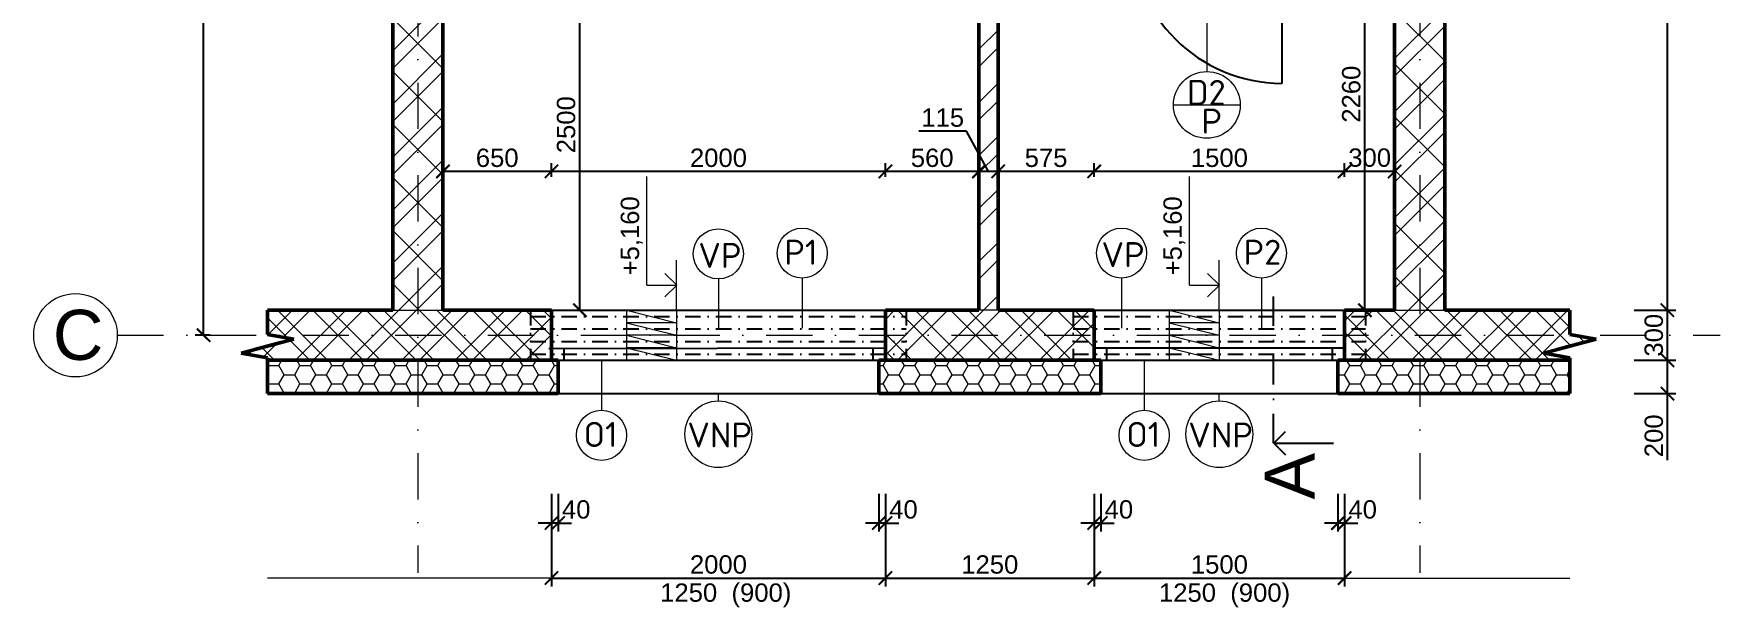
# Model space of a CAD drawing. Header units: millimetres. Extents: x 6026 to 16126, y -569 to 9737.
# Drawn here: x 6026 to 16126, y -569 to 2870 of the extents above; entities that cross this region are included whole.
import ezdxf

# ---------------------------------------------------------------- set-up
doc = ezdxf.new("R2010")
doc.units = ezdxf.units.MM
doc.header["$LTSCALE"] = 185
doc.linetypes.add('DASHDOT', pattern=[1, 0.5, -0.25, 0, -0.25])
doc.linetypes.add('DIVIDE', pattern=[1.25, 0.5, -0.25, 0, -0.25, 0, -0.25])
for name, color, linetype, lineweight in [('00 kóty', 7, 'Continuous', 13), ('00 popis', 7, 'Continuous', 13), ('00 tenká plná', 7, 'Continuous', 13), ('00 zdivo', 7, 'Continuous', 50), ('00 šrafy', 7, 'Continuous', 13), ('01 tenká čerchovaná', 7, 'DASHDOT', 13), ('01 tlustá dvojčerchovaná', 7, 'DIVIDE', 25), ('01 tlustá plná', 7, 'Continuous', 25), ('01 tlustá čerchovaná', 7, 'DASHDOT', 25), ('01 velmi tlustá plná', 7, 'Continuous', 50)]:
    doc.layers.add(name, color=color, linetype=linetype, lineweight=lineweight)
doc.styles.add('ISOCPEUR', font='isocpeur.ttf')
doc.styles.add('koty4', font='arial.ttf', dxfattribs={"height": 110})
doc.styles.add('osy4', font='arial.ttf', dxfattribs={"height": 300})
doc.dimstyles.new('moje koty', dxfattribs={"dimscale": 40, "dimtxt": 110, "dimasz": 2, "dimexe": 1.25, "dimexo": 20, "dimtad": 1, "dimtxsty": 'koty4', "dimblk": 'ARCHTICK', "dimcen": 2.5, "dimadec": 0, "dimazin": 0, "dimtfac": 1, "dimtmove": 0, "dimatfit": 3, "dimfxl": 1, "dimarcsym": 0})
doc.dimstyles.new('moje koty osy', dxfattribs={"dimscale": 40, "dimtxt": 110, "dimasz": 2, "dimexe": 1.25, "dimexo": 0.0005, "dimtad": 1, "dimtxsty": 'koty4', "dimblk": 'ARCHTICK', "dimcen": 2.5, "dimadec": 0, "dimazin": 0, "dimtfac": 1, "dimtmove": 0, "dimatfit": 3, "dimfxl": 1, "dimfxlon": 1, "dimarcsym": 0})
doc.dimstyles.new('osy 5', dxfattribs={"dimscale": 40, "dimtxt": 110, "dimasz": 2, "dimexe": 1.25, "dimexo": 0.0005, "dimtad": 1, "dimtxsty": 'koty4', "dimblk": 'ARCHTICK', "dimcen": 2.5, "dimadec": 0, "dimazin": 0, "dimtfac": 1, "dimtmove": 0, "dimatfit": 3, "dimfxl": 5, "dimfxlon": 1, "dimarcsym": 0})
pattern_1 = [(45, (0, 0), (-159.099, 159.099), []), (45, (105, 0), (-159.099, 159.099), []), (315, (0, 0), (159.099, 159.099), []), (315, (105, 0), (159.099, 159.099), [])]
pattern_2 = [(45, (0, 0), (-159.099, 159.099), []), (45, (105, 0), (-159.099, 159.099), []), (315, (0, 0), (159.099, 159.099), [])]

# ---------------------------------------------------------------- blocks, each defined once
blk = doc.blocks.new('VYSKOVA KOTA')
at = {"layer": '00 popis'}
for p, q in [((61883, 803), (61883, 624)), ((61883, 803), (62535, 803)), ((61883, 624), (61812, 695)), ((61883, 624), (61953, 695))]:
    blk.add_line(p, q, dxfattribs=at)
blk = doc.blocks.new('_ArchTick')
at = {"color": 0, "linetype": 'ByBlock', "const_width": 0.15}
blk.add_lwpolyline([(-0.5, -0.5), (0.5, 0.5)], dxfattribs=at)
blk = doc.blocks.new('*D24')
at = {"layer": '00 popis', "color": 0, "lineweight": -2, "transparency": 16777216}
for p, q in [((9126, 112), (9126, -114)), ((9166, 112), (9166, -114)), ((9126, -64), (9046, -64)), ((9166, -64), (9126, -64)), ((9166, -64), (9246, -64))]:
    blk.add_line(p, q, dxfattribs=at)
at = {"layer": 'Defpoints', "color": 0, "transparency": 16777216}
for p in [(9126, 912), (9166, 912), (9126, -64)]:
    blk.add_point(p, dxfattribs=at)
at = {"layer": '00 popis', "color": 0, "lineweight": -2, "transparency": 16777216, "xscale": 80, "yscale": 80, "zscale": 80}
blk.add_blockref('_ArchTick', (9126, -64), dxfattribs=at)
at = {"layer": '00 popis', "color": 0, "lineweight": -2, "transparency": 16777216, "xscale": 80, "yscale": 80, "zscale": 80, "rotation": 180}
blk.add_blockref('_ArchTick', (9166, -64), dxfattribs=at)
at = {"layer": '00 popis', "color": 0, "transparency": 16777216, "insert": (9146, 17), "char_height": 110, "attachment_point": 5, "style": 'koty4'}
blk.add_mtext('      40', dxfattribs=at)
blk = doc.blocks.new('*D25')
at = {"layer": '00 popis', "color": 0, "lineweight": -2, "transparency": 16777216}
for p, q in [((11086, 112), (11086, -114)), ((11126, 112), (11126, -114)), ((11086, -64), (11006, -64)), ((11126, -64), (11086, -64)), ((11126, -64), (11206, -64))]:
    blk.add_line(p, q, dxfattribs=at)
at = {"layer": 'Defpoints', "color": 0, "transparency": 16777216}
for p in [(11086, 912), (11126, 912), (11086, -64)]:
    blk.add_point(p, dxfattribs=at)
at = {"layer": '00 popis', "color": 0, "lineweight": -2, "transparency": 16777216, "xscale": 80, "yscale": 80, "zscale": 80}
blk.add_blockref('_ArchTick', (11086, -64), dxfattribs=at)
at = {"layer": '00 popis', "color": 0, "lineweight": -2, "transparency": 16777216, "xscale": 80, "yscale": 80, "zscale": 80, "rotation": 180}
blk.add_blockref('_ArchTick', (11126, -64), dxfattribs=at)
at = {"layer": '00 popis', "color": 0, "transparency": 16777216, "insert": (11106, 17), "char_height": 110, "attachment_point": 5, "style": 'koty4'}
blk.add_mtext('      40', dxfattribs=at)
blk = doc.blocks.new('*D26')
at = {"layer": '00 popis', "color": 0, "lineweight": -2, "transparency": 16777216}
for p, q in [((12376, 112), (12376, -114)), ((12416, 112), (12416, -114)), ((12376, -64), (12296, -64)), ((12416, -64), (12376, -64)), ((12416, -64), (12496, -64))]:
    blk.add_line(p, q, dxfattribs=at)
at = {"layer": 'Defpoints', "color": 0, "transparency": 16777216}
for p in [(12376, 912), (12416, 912), (12376, -64)]:
    blk.add_point(p, dxfattribs=at)
at = {"layer": '00 popis', "color": 0, "lineweight": -2, "transparency": 16777216, "xscale": 80, "yscale": 80, "zscale": 80}
blk.add_blockref('_ArchTick', (12376, -64), dxfattribs=at)
at = {"layer": '00 popis', "color": 0, "lineweight": -2, "transparency": 16777216, "xscale": 80, "yscale": 80, "zscale": 80, "rotation": 180}
blk.add_blockref('_ArchTick', (12416, -64), dxfattribs=at)
at = {"layer": '00 popis', "color": 0, "transparency": 16777216, "insert": (12396, 17), "char_height": 110, "attachment_point": 5, "style": 'koty4'}
blk.add_mtext('      40', dxfattribs=at)
blk = doc.blocks.new('*D27')
at = {"layer": '00 popis', "color": 0, "lineweight": -2, "transparency": 16777216}
for p, q in [((13836, 112), (13836, -114)), ((13876, 112), (13876, -114)), ((13836, -64), (13756, -64)), ((13876, -64), (13836, -64)), ((13876, -64), (13956, -64))]:
    blk.add_line(p, q, dxfattribs=at)
at = {"layer": 'Defpoints', "color": 0, "transparency": 16777216}
for p in [(13836, 912), (13876, 912), (13836, -64)]:
    blk.add_point(p, dxfattribs=at)
at = {"layer": '00 popis', "color": 0, "lineweight": -2, "transparency": 16777216, "xscale": 80, "yscale": 80, "zscale": 80}
blk.add_blockref('_ArchTick', (13836, -64), dxfattribs=at)
at = {"layer": '00 popis', "color": 0, "lineweight": -2, "transparency": 16777216, "xscale": 80, "yscale": 80, "zscale": 80, "rotation": 180}
blk.add_blockref('_ArchTick', (13876, -64), dxfattribs=at)
at = {"layer": '00 popis', "color": 0, "transparency": 16777216, "insert": (13856, 17), "char_height": 110, "attachment_point": 5, "style": 'koty4'}
blk.add_mtext('      40', dxfattribs=at)
blk = doc.blocks.new('*D28')
at = {"layer": '00 popis', "color": 0, "lineweight": -2, "transparency": 16777216}
for p, q in [((9126, 112), (9126, -444)), ((11126, 112), (11126, -444)), ((9126, -394), (11126, -394))]:
    blk.add_line(p, q, dxfattribs=at)
at = {"layer": 'Defpoints', "color": 0, "transparency": 16777216}
for p in [(9126, 912), (11126, 912), (11126, -394)]:
    blk.add_point(p, dxfattribs=at)
at = {"layer": '00 popis', "color": 0, "lineweight": -2, "transparency": 16777216, "xscale": 80, "yscale": 80, "zscale": 80, "rotation": 180}
blk.add_blockref('_ArchTick', (9126, -394), dxfattribs=at)
at = {"layer": '00 popis', "color": 0, "lineweight": -2, "transparency": 16777216, "xscale": 80, "yscale": 80, "zscale": 80}
blk.add_blockref('_ArchTick', (11126, -394), dxfattribs=at)
at = {"layer": '00 popis', "color": 0, "transparency": 16777216, "insert": (10126, -313), "char_height": 110, "attachment_point": 5, "style": 'koty4'}
blk.add_mtext('2000', dxfattribs=at)
blk = doc.blocks.new('*D29')
at = {"layer": '00 popis', "color": 0, "lineweight": -2, "transparency": 16777216}
for p, q in [((11126, 112), (11126, -444)), ((12376, 112), (12376, -444)), ((11126, -394), (12376, -394))]:
    blk.add_line(p, q, dxfattribs=at)
at = {"layer": 'Defpoints', "color": 0, "transparency": 16777216}
for p in [(11126, 912), (12376, 912), (12376, -394)]:
    blk.add_point(p, dxfattribs=at)
at = {"layer": '00 popis', "color": 0, "lineweight": -2, "transparency": 16777216, "xscale": 80, "yscale": 80, "zscale": 80, "rotation": 180}
blk.add_blockref('_ArchTick', (11126, -394), dxfattribs=at)
at = {"layer": '00 popis', "color": 0, "lineweight": -2, "transparency": 16777216, "xscale": 80, "yscale": 80, "zscale": 80}
blk.add_blockref('_ArchTick', (12376, -394), dxfattribs=at)
at = {"layer": '00 popis', "color": 0, "transparency": 16777216, "insert": (11751, -313), "char_height": 110, "attachment_point": 5, "style": 'koty4'}
blk.add_mtext('1250', dxfattribs=at)
blk = doc.blocks.new('*D30')
at = {"layer": '00 popis', "color": 0, "lineweight": -2, "transparency": 16777216}
for p, q in [((12376, 112), (12376, -444)), ((13876, 112), (13876, -444)), ((12376, -394), (13876, -394))]:
    blk.add_line(p, q, dxfattribs=at)
at = {"layer": 'Defpoints', "color": 0, "transparency": 16777216}
for p in [(12376, 912), (13876, 912), (13876, -394)]:
    blk.add_point(p, dxfattribs=at)
at = {"layer": '00 popis', "color": 0, "lineweight": -2, "transparency": 16777216, "xscale": 80, "yscale": 80, "zscale": 80, "rotation": 180}
blk.add_blockref('_ArchTick', (12376, -394), dxfattribs=at)
at = {"layer": '00 popis', "color": 0, "lineweight": -2, "transparency": 16777216, "xscale": 80, "yscale": 80, "zscale": 80}
blk.add_blockref('_ArchTick', (13876, -394), dxfattribs=at)
at = {"layer": '00 popis', "color": 0, "transparency": 16777216, "insert": (13126, -313), "char_height": 110, "attachment_point": 5, "style": 'koty4'}
blk.add_mtext('1500', dxfattribs=at)
blk = doc.blocks.new('*D33')
at = {"layer": '00 popis', "color": 0, "lineweight": -2, "transparency": 16777216}
for p, q in [((7083, 7062), (6993, 7062)), ((7043, 1062), (7043, 7062)), ((7083, 1062), (6993, 1062))]:
    blk.add_line(p, q, dxfattribs=at)
at = {"layer": 'Defpoints', "color": 0, "transparency": 16777216}
for p in [(7043, 7062), (8176, 7062), (7454, 1062)]:
    blk.add_point(p, dxfattribs=at)
at = {"layer": '00 popis', "color": 0, "lineweight": -2, "transparency": 16777216, "xscale": 80, "yscale": 80, "zscale": 80}
for p, rotation in [((7043, 7062), 90), ((7043, 1062), 270)]:
    blk.add_blockref('_ArchTick', p, dxfattribs=dict(at, rotation=rotation))
at = {"layer": '00 popis', "color": 0, "transparency": 16777216, "insert": (6962, 4062), "char_height": 110, "attachment_point": 5, "rotation": 90, "style": 'koty4'}
blk.add_mtext('6000', dxfattribs=at)
blk = doc.blocks.new('*D41')
at = {"layer": '00 popis', "color": 0, "lineweight": -2, "transparency": 16777216}
for p, q in [((15609, 912), (15859, 912)), ((15809, 712), (15809, 912)), ((15609, 712), (15859, 712)), ((15809, 312), (15809, 712))]:
    blk.add_line(p, q, dxfattribs=at)
at = {"layer": 'Defpoints', "color": 0, "transparency": 16777216}
for p in [(15226, 912), (15809, 912), (15226, 712)]:
    blk.add_point(p, dxfattribs=at)
at = {"layer": '00 popis', "color": 0, "lineweight": -2, "transparency": 16777216, "xscale": 80, "yscale": 80, "zscale": 80}
for p, rotation in [((15809, 912), 90), ((15809, 712), 270)]:
    blk.add_blockref('_ArchTick', p, dxfattribs=dict(at, rotation=rotation))
at = {"layer": '00 popis', "color": 0, "transparency": 16777216, "insert": (15728, 459), "char_height": 110, "attachment_point": 5, "rotation": 90, "style": 'koty4'}
blk.add_mtext('200', dxfattribs=at)
blk = doc.blocks.new('*D42')
at = {"layer": '00 popis', "color": 0, "lineweight": -2, "transparency": 16777216}
for p, q in [((15609, 1212), (15859, 1212)), ((15809, 912), (15809, 1212)), ((15609, 912), (15859, 912))]:
    blk.add_line(p, q, dxfattribs=at)
at = {"layer": 'Defpoints', "color": 0, "transparency": 16777216}
for p in [(15226, 1212), (15809, 1212), (15226, 912)]:
    blk.add_point(p, dxfattribs=at)
at = {"layer": '00 popis', "color": 0, "lineweight": -2, "transparency": 16777216, "xscale": 80, "yscale": 80, "zscale": 80}
for p, rotation in [((15809, 1212), 90), ((15809, 912), 270)]:
    blk.add_blockref('_ArchTick', p, dxfattribs=dict(at, rotation=rotation))
at = {"layer": '00 popis', "color": 0, "transparency": 16777216, "insert": (15728, 1062), "char_height": 110, "attachment_point": 5, "rotation": 90, "style": 'koty4'}
blk.add_mtext('300', dxfattribs=at)
blk = doc.blocks.new('*D43')
at = {"layer": '00 popis', "color": 0, "lineweight": -2, "transparency": 16777216}
for p, q in [((15609, 6912), (15859, 6912)), ((15809, 1212), (15809, 6912)), ((15609, 1212), (15859, 1212))]:
    blk.add_line(p, q, dxfattribs=at)
at = {"layer": 'Defpoints', "color": 0, "transparency": 16777216}
for p in [(14476, 6912), (15809, 6912), (15226, 1212)]:
    blk.add_point(p, dxfattribs=at)
at = {"layer": '00 popis', "color": 0, "lineweight": -2, "transparency": 16777216, "xscale": 80, "yscale": 80, "zscale": 80}
for p, rotation in [((15809, 6912), 90), ((15809, 1212), 270)]:
    blk.add_blockref('_ArchTick', p, dxfattribs=dict(at, rotation=rotation))
at = {"layer": '00 popis', "color": 0, "transparency": 16777216, "insert": (15728, 4062), "char_height": 110, "attachment_point": 5, "rotation": 90, "style": 'koty4'}
blk.add_mtext('5700', dxfattribs=at)
blk = doc.blocks.new('ŠIPKA')
at = {"layer": '01 tlustá plná'}
for q in [(1531, 2860), (1601, 2572), (1672, 2860)]:
    blk.add_line((1601, 2930), q, dxfattribs=at)
blk = doc.blocks.new('*D49')
at = {"layer": '00 popis', "color": 0, "lineweight": -2, "transparency": 16777216}
for p, q in [((13876, 2012), (13876, 2094)), ((14176, 2044), (13876, 2044)), ((14176, 2012), (14176, 2094))]:
    blk.add_line(p, q, dxfattribs=at)
at = {"layer": 'Defpoints', "color": 0, "transparency": 16777216}
for p in [(13876, 2044), (13876, 1212), (14176, 1212)]:
    blk.add_point(p, dxfattribs=at)
at = {"layer": '00 popis', "color": 0, "lineweight": -2, "transparency": 16777216, "xscale": 80, "yscale": 80, "zscale": 80, "rotation": 180}
blk.add_blockref('_ArchTick', (13876, 2044), dxfattribs=at)
at = {"layer": '00 popis', "color": 0, "lineweight": -2, "transparency": 16777216, "xscale": 80, "yscale": 80, "zscale": 80}
blk.add_blockref('_ArchTick', (14176, 2044), dxfattribs=at)
at = {"layer": '00 popis', "color": 0, "transparency": 16777216, "insert": (14026, 2126), "char_height": 110, "attachment_point": 5, "style": 'koty4'}
blk.add_mtext('300', dxfattribs=at)
blk = doc.blocks.new('*D50')
at = {"layer": '00 popis', "color": 0, "lineweight": -2, "transparency": 16777216}
for p, q in [((12376, 2012), (12376, 2094)), ((13876, 2044), (12376, 2044)), ((13876, 2012), (13876, 2094))]:
    blk.add_line(p, q, dxfattribs=at)
at = {"layer": 'Defpoints', "color": 0, "transparency": 16777216}
for p in [(12376, 2044), (12376, 1212), (13876, 1212)]:
    blk.add_point(p, dxfattribs=at)
at = {"layer": '00 popis', "color": 0, "lineweight": -2, "transparency": 16777216, "xscale": 80, "yscale": 80, "zscale": 80, "rotation": 180}
blk.add_blockref('_ArchTick', (12376, 2044), dxfattribs=at)
at = {"layer": '00 popis', "color": 0, "lineweight": -2, "transparency": 16777216, "xscale": 80, "yscale": 80, "zscale": 80}
blk.add_blockref('_ArchTick', (13876, 2044), dxfattribs=at)
at = {"layer": '00 popis', "color": 0, "transparency": 16777216, "insert": (13126, 2125), "char_height": 110, "attachment_point": 5, "style": 'koty4'}
blk.add_mtext('1500', dxfattribs=at)
blk = doc.blocks.new('*D51')
at = {"layer": '00 popis', "color": 0, "lineweight": -2, "transparency": 16777216}
for p, q in [((11801, 2012), (11801, 2094)), ((12376, 2044), (11801, 2044)), ((12376, 2012), (12376, 2094))]:
    blk.add_line(p, q, dxfattribs=at)
at = {"layer": 'Defpoints', "color": 0, "transparency": 16777216}
for p in [(11801, 2044), (11801, 1212), (12376, 1212)]:
    blk.add_point(p, dxfattribs=at)
at = {"layer": '00 popis', "color": 0, "lineweight": -2, "transparency": 16777216, "xscale": 80, "yscale": 80, "zscale": 80, "rotation": 180}
blk.add_blockref('_ArchTick', (11801, 2044), dxfattribs=at)
at = {"layer": '00 popis', "color": 0, "lineweight": -2, "transparency": 16777216, "xscale": 80, "yscale": 80, "zscale": 80}
blk.add_blockref('_ArchTick', (12376, 2044), dxfattribs=at)
at = {"layer": '00 popis', "color": 0, "transparency": 16777216, "insert": (12088, 2125), "char_height": 110, "attachment_point": 5, "style": 'koty4'}
blk.add_mtext('575', dxfattribs=at)
blk = doc.blocks.new('*D52')
at = {"layer": '00 popis', "color": 0, "lineweight": -2, "transparency": 16777216}
for p, q in [((11611, 2285), (11327, 2285)), ((11743, 2044), (11611, 2285)), ((11686, 2012), (11686, 2094)), ((11801, 2044), (11686, 2044)), ((11801, 2012), (11801, 2094))]:
    blk.add_line(p, q, dxfattribs=at)
at = {"layer": 'Defpoints', "color": 0, "transparency": 16777216}
for p in [(11686, 2044), (11686, 1212), (11801, 1212)]:
    blk.add_point(p, dxfattribs=at)
at = {"layer": '00 popis', "color": 0, "lineweight": -2, "transparency": 16777216, "xscale": 80, "yscale": 80, "zscale": 80, "rotation": 180}
blk.add_blockref('_ArchTick', (11686, 2044), dxfattribs=at)
at = {"layer": '00 popis', "color": 0, "lineweight": -2, "transparency": 16777216, "xscale": 80, "yscale": 80, "zscale": 80}
blk.add_blockref('_ArchTick', (11801, 2044), dxfattribs=at)
at = {"layer": '00 popis', "color": 0, "transparency": 16777216, "insert": (11469, 2366), "char_height": 110, "attachment_point": 5, "style": 'koty4'}
blk.add_mtext('115', dxfattribs=at)
blk = doc.blocks.new('*D53')
at = {"layer": '00 popis', "color": 0, "lineweight": -2, "transparency": 16777216}
for p, q in [((11126, 2012), (11126, 2094)), ((11686, 2044), (11126, 2044)), ((11686, 2012), (11686, 2094))]:
    blk.add_line(p, q, dxfattribs=at)
at = {"layer": 'Defpoints', "color": 0, "transparency": 16777216}
for p in [(11126, 2044), (11126, 1212), (11686, 1212)]:
    blk.add_point(p, dxfattribs=at)
at = {"layer": '00 popis', "color": 0, "lineweight": -2, "transparency": 16777216, "xscale": 80, "yscale": 80, "zscale": 80, "rotation": 180}
blk.add_blockref('_ArchTick', (11126, 2044), dxfattribs=at)
at = {"layer": '00 popis', "color": 0, "lineweight": -2, "transparency": 16777216, "xscale": 80, "yscale": 80, "zscale": 80}
blk.add_blockref('_ArchTick', (11686, 2044), dxfattribs=at)
at = {"layer": '00 popis', "color": 0, "transparency": 16777216, "insert": (11406, 2125), "char_height": 110, "attachment_point": 5, "style": 'koty4'}
blk.add_mtext('560', dxfattribs=at)
blk = doc.blocks.new('*D54')
at = {"layer": '00 popis', "color": 0, "lineweight": -2, "transparency": 16777216}
for p, q in [((9126, 2012), (9126, 2094)), ((11126, 2044), (9126, 2044)), ((11126, 2012), (11126, 2094))]:
    blk.add_line(p, q, dxfattribs=at)
at = {"layer": 'Defpoints', "color": 0, "transparency": 16777216}
for p in [(9126, 2044), (9126, 1212), (11126, 1212)]:
    blk.add_point(p, dxfattribs=at)
at = {"layer": '00 popis', "color": 0, "lineweight": -2, "transparency": 16777216, "xscale": 80, "yscale": 80, "zscale": 80, "rotation": 180}
blk.add_blockref('_ArchTick', (9126, 2044), dxfattribs=at)
at = {"layer": '00 popis', "color": 0, "lineweight": -2, "transparency": 16777216, "xscale": 80, "yscale": 80, "zscale": 80}
blk.add_blockref('_ArchTick', (11126, 2044), dxfattribs=at)
at = {"layer": '00 popis', "color": 0, "transparency": 16777216, "insert": (10126, 2125), "char_height": 110, "attachment_point": 5, "style": 'koty4'}
blk.add_mtext('2000', dxfattribs=at)
blk = doc.blocks.new('*D55')
at = {"layer": '00 popis', "color": 0, "lineweight": -2, "transparency": 16777216}
for p, q in [((8476, 2012), (8476, 2094)), ((9126, 2044), (8476, 2044)), ((9126, 2012), (9126, 2094))]:
    blk.add_line(p, q, dxfattribs=at)
at = {"layer": 'Defpoints', "color": 0, "transparency": 16777216}
for p in [(8476, 2044), (8476, 1212), (9126, 1212)]:
    blk.add_point(p, dxfattribs=at)
at = {"layer": '00 popis', "color": 0, "lineweight": -2, "transparency": 16777216, "xscale": 80, "yscale": 80, "zscale": 80, "rotation": 180}
blk.add_blockref('_ArchTick', (8476, 2044), dxfattribs=at)
at = {"layer": '00 popis', "color": 0, "lineweight": -2, "transparency": 16777216, "xscale": 80, "yscale": 80, "zscale": 80}
blk.add_blockref('_ArchTick', (9126, 2044), dxfattribs=at)
at = {"layer": '00 popis', "color": 0, "transparency": 16777216, "insert": (8801, 2125), "char_height": 110, "attachment_point": 5, "style": 'koty4'}
blk.add_mtext('650', dxfattribs=at)
blk = doc.blocks.new('*D61')
at = {"layer": '00 popis', "color": 0, "lineweight": -2, "transparency": 16777216}
for p, q in [((9336, 3712), (9246, 3712)), ((9296, 1212), (9296, 3712)), ((9288, 1212), (9346, 1212))]:
    blk.add_line(p, q, dxfattribs=at)
at = {"layer": 'Defpoints', "color": 0, "transparency": 16777216}
for p in [(9296, 3712), (11686, 3712), (9288, 1212)]:
    blk.add_point(p, dxfattribs=at)
at = {"layer": '00 popis', "color": 0, "lineweight": -2, "transparency": 16777216, "xscale": 80, "yscale": 80, "zscale": 80}
for p, rotation in [((9296, 3712), 90), ((9296, 1212), 270)]:
    blk.add_blockref('_ArchTick', p, dxfattribs=dict(at, rotation=rotation))
at = {"layer": '00 popis', "color": 0, "transparency": 16777216, "insert": (9214, 2324), "char_height": 110, "attachment_point": 5, "rotation": 90, "style": 'koty4'}
blk.add_mtext('2500', dxfattribs=at)
blk = doc.blocks.new('*D66')
at = {"layer": '00 popis', "color": 0, "lineweight": -2, "transparency": 16777216}
for p, q in [((14037, 3472), (13947, 3472)), ((13997, 1212), (13997, 3472)), ((14037, 1212), (13947, 1212))]:
    blk.add_line(p, q, dxfattribs=at)
at = {"layer": 'Defpoints', "color": 0, "transparency": 16777216}
for p in [(13997, 3472), (14176, 3472), (14176, 1212)]:
    blk.add_point(p, dxfattribs=at)
at = {"layer": '00 popis', "color": 0, "lineweight": -2, "transparency": 16777216, "xscale": 80, "yscale": 80, "zscale": 80}
for p, rotation in [((13997, 3472), 90), ((13997, 1212), 270)]:
    blk.add_blockref('_ArchTick', p, dxfattribs=dict(at, rotation=rotation))
at = {"layer": '00 popis', "color": 0, "transparency": 16777216, "insert": (13916, 2507), "char_height": 110, "attachment_point": 5, "rotation": 90, "style": 'koty4'}
blk.add_mtext('2260', dxfattribs=at)

msp = doc.modelspace()

# ---------------------------------------------------------------- hatches: boundary and pattern name
at = {"layer": '00 šrafy'}
h = msp.add_hatch(dxfattribs=at)
h.set_pattern_fill('ZDIVO_PEV-STR', color=256, scale=30, pattern_type=2)
h.set_pattern_definition(pattern_2)
h.paths.add_polyline_path([(8475.513, 4796.904), (8475.513, 4911.904), (8475.513, 6911.904), (10525.513, 6911.904), (10640.513, 6911.904), (11040.513, 6911.904), (11155.513, 6911.904), (12810.513, 6911.904), (12925.513, 6911.904), (13050.513, 6911.904), (13050.513, 7211.904), (8475.513, 7211.904), (8475.513, 7961.904), (8395.513, 7961.904), (8367.729, 7804.334), (8283.296, 8119.473), (8255.513, 7961.904), (8175.513, 7961.904), (8175.513, 4911.904), (8175.513, 4796.904), (8175.513, 1211.904), (8475.513, 1211.904)])
h = msp.add_hatch(dxfattribs=at)
h.set_pattern_fill('ZDIVO_PEV-STR', color=256, scale=30, pattern_type=2)
h.set_pattern_definition(pattern_2)
h.paths.add_polyline_path([(14475.513, 7961.904), (14395.513, 7961.904), (14367.729, 7804.334), (14283.296, 8119.473), (14255.513, 7961.904), (14175.513, 7961.904), (14175.513, 7211.904), (14050.513, 7211.904), (14050.513, 6911.904), (14175.513, 6911.904), (14175.513, 3586.904), (14175.513, 3471.904), (14175.513, 1211.904), (14475.513, 1211.904), (14475.513, 4796.904), (14475.513, 4911.904)])
h = msp.add_hatch(dxfattribs=at)
h.set_pattern_fill('ZDIVO_OBECNE', color=256, scale=30, pattern_type=2)
h.set_pattern_definition([(45, (0, 0), (-159.099, 159.099), []), (45, (105, 0), (-159.099, 159.099), [])])
h.paths.add_polyline_path([(11800.513, 3471.904), (12550.513, 3471.904), (12550.513, 3586.904), (11800.513, 3586.904), (11800.513, 3711.904), (11685.513, 3711.904), (11685.513, 1211.904), (11800.513, 1211.904)])
h = msp.add_hatch(dxfattribs=at)
h.set_pattern_fill('ZDIVO_PEV-VYS', color=256, scale=30, pattern_type=2)
h.set_pattern_definition(pattern_1)
h.paths.add_polyline_path([(9125.513, 1211.904), (8475.513, 1211.904), (8175.513, 1211.904), (7425.513, 1211.904), (7425.513, 1066.904), (7583.082, 1039.12), (7267.944, 954.687), (7425.513, 926.904), (7425.513, 911.904), (9125.513, 911.904)])
h = msp.add_hatch(dxfattribs=at)
h.set_pattern_fill('ZDIVO_PEV-VYS', color=256, scale=30, pattern_type=2)
h.set_pattern_definition(pattern_1)
h.paths.add_polyline_path([(12375.513, 1211.904), (11800.513, 1211.904), (11685.513, 1211.904), (11125.513, 1211.904), (11125.513, 911.904), (12375.513, 911.904)], flags=17)
h = msp.add_hatch(dxfattribs=at)
h.set_pattern_fill('ZDIVO_PEV-VYS', color=256, scale=30, pattern_type=2)
h.set_pattern_definition(pattern_1)
h.paths.add_polyline_path([(15383.082, 1039.12), (15225.513, 1066.904), (15225.513, 1211.904), (14475.513, 1211.904), (14175.513, 1211.904), (13875.513, 1211.904), (13875.513, 911.904), (15225.513, 911.904), (15225.513, 926.904), (15067.944, 954.687)])
h = msp.add_hatch(dxfattribs=at)
h.set_pattern_fill('HONEY', color=256, scale=20)
h.paths.add_polyline_path([(9165.513, 911.904), (9125.513, 911.904), (7425.513, 911.904), (7425.513, 711.904), (9165.513, 711.904)])
h = msp.add_hatch(dxfattribs=at)
h.set_pattern_fill('HONEY', color=256, scale=20)
h.paths.add_polyline_path([(12415.513, 911.904), (12375.513, 911.904), (11125.513, 911.904), (11085.513, 911.904), (11085.513, 711.904), (12415.513, 711.904)])
h = msp.add_hatch(dxfattribs=at)
h.set_pattern_fill('HONEY', color=256, scale=20)
h.paths.add_polyline_path([(15225.513, 911.904), (13875.513, 911.904), (13835.513, 911.904), (13835.513, 711.904), (15225.513, 711.904)])

# ---------------------------------------------------------------- linework, layer by layer
at = {"layer": '00 popis'}
for p, q in [((13050.513, 3586.904), (13050.513, 2642.481)), ((12850.513, 2442.481), (13250.513, 2442.481)), ((9875.513, 1211.904), (9875.513, 1511.904)), ((13125.513, 1211.904), (13125.513, 1511.904)), ((10125.513, 1399.404), (10125.513, 1099.404)), ((10627.855, 1404.229), (10627.855, 1104.229)), ((12540, 1404.229), (12540, 1104.229)), ((13377.855, 1404.229), (13377.855, 1104.229)), ((9425.513, 911.904), (9425.513, 611.904)), ((12675.513, 911.904), (12675.513, 611.904)), ((10125.513, 668.51), (10125.513, 711.904)), ((13125.513, 668.51), (13125.513, 711.904)), ((9125.513, -393.725), (7425.513, -393.725)), ((13875.513, -393.725), (15225.513, -393.725))]:
    msp.add_line(p, q, dxfattribs=at)
for centre, radius in [((13050.513, 2442.481), 200), ((10125.513, 1549.404), 150), ((10627.855, 1554.229), 150), ((12540, 1554.229), 150), ((13377.855, 1554.229), 150), ((6275.513, 1061.904), 250), ((9425.513, 461.904), 150), ((10125.513, 468.51), 200), ((12675.513, 461.904), 150), ((13125.513, 468.51), 200)]:
    msp.add_circle(centre, radius, dxfattribs=at)
at = {"layer": '00 tenká plná'}
for p, q in [((9575.513, 1211.904), (9875.513, 1136.904)), ((9575.513, 1211.904), (9575.513, 911.904)), ((9875.513, 1136.904), (9575.513, 1136.904)), ((9575.513, 1136.904), (9875.513, 1061.904)), ((9875.513, 1211.904), (9875.513, 911.904)), ((12825.513, 1211.904), (13125.513, 1136.904)), ((12825.513, 1211.904), (12825.513, 911.904)), ((13125.513, 1136.904), (12825.513, 1136.904)), ((12825.513, 1136.904), (13125.513, 1061.904)), ((13125.513, 1211.904), (13125.513, 911.904)), ((9875.513, 1061.904), (9575.513, 1061.904)), ((9575.513, 1061.904), (9875.513, 986.904)), ((13125.513, 1061.904), (12825.513, 1061.904)), ((12825.513, 1061.904), (13125.513, 986.904)), ((9875.513, 986.904), (9575.513, 986.904)), ((9575.513, 986.904), (9875.513, 911.904)), ((9925.513, 911.904), (9625.513, 911.904)), ((13125.513, 986.904), (12825.513, 986.904)), ((12825.513, 986.904), (13125.513, 911.904)), ((13175.513, 911.904), (12875.513, 911.904))]:
    msp.add_line(p, q, dxfattribs=at)
at = {"layer": '00 zdivo'}
for p, q in [((8175.513, 1211.904), (8175.513, 4796.904)), ((8475.513, 1211.904), (8475.513, 4796.904)), ((14475.513, 1211.904), (14475.513, 4796.904)), ((11685.513, 1211.904), (11685.513, 3711.904)), ((11800.513, 3471.904), (11800.513, 1211.904)), ((14175.513, 1211.904), (14175.513, 3471.904)), ((7425.513, 1211.904), (8175.513, 1211.904)), ((7425.513, 1211.904), (7425.513, 1066.904)), ((9125.513, 1211.904), (8475.513, 1211.904)), ((11125.513, 1011.904), (11125.513, 1211.904)), ((11125.513, 1211.904), (11125.513, 911.904)), ((11685.513, 1211.904), (11125.513, 1211.904)), ((11800.513, 1211.904), (12375.513, 1211.904)), ((13875.513, 1211.904), (14175.513, 1211.904)), ((14475.513, 1211.904), (14725.513, 1211.904)), ((14475.513, 1211.904), (15225.513, 1211.904)), ((15225.513, 1211.904), (15225.513, 1066.904)), ((7267.944, 954.687), (7583.082, 1039.12)), ((7504.297, 1018.012), (7346.728, 975.795)), ((7425.513, 1066.904), (7583.082, 1039.12)), ((15067.944, 954.687), (15383.082, 1039.12)), ((15304.297, 1018.012), (15146.728, 975.795)), ((15225.513, 1066.904), (15383.082, 1039.12)), ((7425.513, 926.904), (7267.944, 954.687)), ((7425.513, 911.904), (7425.513, 926.904)), ((7425.513, 911.904), (7425.513, 711.904)), ((9125.513, 911.904), (7425.513, 911.904)), ((9165.513, 911.904), (9125.513, 911.904)), ((9165.513, 711.904), (9165.513, 911.904)), ((11085.513, 711.904), (11085.513, 911.904)), ((11085.513, 911.904), (11125.513, 911.904)), ((11125.513, 911.904), (12375.513, 911.904)), ((12375.513, 911.904), (12415.513, 911.904)), ((12415.513, 711.904), (12415.513, 911.904)), ((13835.513, 711.904), (13835.513, 911.904)), ((13835.513, 911.904), (13875.513, 911.904)), ((13875.513, 911.904), (15225.513, 911.904)), ((15225.513, 926.904), (15067.944, 954.687)), ((15225.513, 911.904), (15225.513, 926.904)), ((15225.513, 711.904), (15225.513, 911.904)), ((7425.513, 711.904), (9165.513, 711.904)), ((11085.513, 711.904), (12415.513, 711.904)), ((13835.513, 711.904), (15225.513, 711.904))]:
    msp.add_line(p, q, dxfattribs=at)
at = {"layer": '00 šrafy'}
for p, q in [((8175.513, 1211.904), (8475.513, 1211.904)), ((11800.513, 1211.904), (11685.513, 1211.904)), ((14175.513, 1211.904), (14475.513, 1211.904))]:
    msp.add_line(p, q, dxfattribs=at)
at = {"layer": '01 tenká čerchovaná', "ltscale": 3}
for p, q in [((8325.513, 9237.24), (8325.513, -362.76)), ((14325.513, 9237.24), (14325.513, -362.76)), ((6525.513, 1061.904), (16125.513, 1061.904))]:
    msp.add_line(p, q, dxfattribs=at)
at = {"layer": '01 tlustá dvojčerchovaná'}
for p, q in [((9000.513, 1211.904), (9000.513, 911.904)), ((11250.513, 1211.904), (11250.513, 911.904)), ((12250.513, 1211.904), (12250.513, 911.904)), ((14000.513, 1211.904), (14000.513, 911.904))]:
    msp.add_line(p, q, dxfattribs=at)
at = {"layer": '01 tlustá plná'}
for p, q in [((13500.513, 3471.904), (13500.513, 2571.904)), ((9125.513, 1211.904), (11125.513, 1211.904)), ((9125.513, 1211.904), (9625.513, 1211.904)), ((12375.513, 1211.904), (13875.513, 1211.904)), ((12375.513, 1211.904), (12875.513, 1211.904)), ((9111.029, 982.957), (11125.513, 986.904)), ((9165.513, 911.904), (11085.513, 911.904)), ((9200.513, 986.904), (9200.513, 911.904)), ((11050.513, 986.904), (11050.513, 911.904)), ((12375.513, 986.904), (13875.513, 986.904)), ((12415.513, 911.904), (13835.513, 911.904)), ((12450.513, 986.904), (12450.513, 911.904)), ((13800.513, 986.904), (13800.513, 911.904)), ((9165.513, 711.904), (11085.513, 711.904)), ((12415.513, 711.904), (13835.513, 711.904))]:
    msp.add_line(p, q, dxfattribs=at)
msp.add_arc((13500.513, 3471.904), 900, 180, 270, dxfattribs=at)
at = {"layer": '01 tlustá čerchovaná', "ltscale": 1.9}
msp.add_line((13450.957, 415.175), (13450.957, 1315.175), dxfattribs=at)
at = {"layer": '01 tlustá čerchovaná'}
for p, q in [((9000.513, 1174.404), (11250.513, 1174.404)), ((12250.513, 1174.404), (14000.513, 1174.404)), ((9000.513, 1099.404), (11250.513, 1099.404)), ((9000.513, 1024.404), (11250.513, 1024.404)), ((12250.513, 1099.404), (14000.513, 1099.404)), ((12250.513, 1024.404), (14000.513, 1024.404)), ((9000.513, 949.404), (11250.513, 949.404)), ((12250.513, 949.404), (14000.513, 949.404))]:
    msp.add_line(p, q, dxfattribs=at)
at = {"layer": '01 velmi tlustá plná'}
for p, q in [((9125.513, 1211.904), (9125.513, 911.904)), ((12375.513, 1211.904), (12375.513, 911.904)), ((13875.513, 1211.904), (13875.513, 911.904))]:
    msp.add_line(p, q, dxfattribs=at)

# ---------------------------------------------------------------- block references
at = {"layer": '00 kóty', "rotation": 90}
msp.add_blockref('ŠIPKA', (16381.344, -1186.29), dxfattribs=at)
at = {"layer": '00 popis', "rotation": 90}
for p in [(10499.978, -60520.812), (10499.978, -60520.812), (13749.978, -60520.812), (13749.978, -60520.812)]:
    msp.add_blockref('VYSKOVA KOTA', p, dxfattribs=at)

# ---------------------------------------------------------------- texts
at = {"linetype": 'Continuous', "lineweight": 50, "style": 'osy4'}
msp.add_text('A', height=300, rotation=90, dxfattribs=at).set_placement((13696.982, 77.154))
at = {"layer": '00 popis', "linetype": 'Continuous', "lineweight": 30, "style": 'ISOCPEUR'}
for s, p in [('D2', (12931.836, 2442.481)), ('P', (13018.519, 2270.356)), ('P1', (10520.486, 1484.414)), ('VP', (12420, 1470)), ('P2', (13270.486, 1484.414)), ('VP', (10005.513, 1465.175)), ('O1', (9318.143, 392.089)), ('VNP', (9939.772, 388.729)), ('O1', (12568.143, 392.089)), ('VNP', (12939.772, 388.729))]:
    msp.add_text(s, height=150, dxfattribs=at).set_placement(p)
at = {"layer": '00 popis', "linetype": 'Continuous', "lineweight": 30, "style": 'koty4'}
for p in [(9650.853, 1420.611), (12900.853, 1420.611)]:
    msp.add_text('+5,160', height=110, rotation=90, dxfattribs=at).set_placement(p)
at = {"layer": '00 popis', "attachment_point": 1}
for s, width, gutter_width, insert, char_height, style in [('C', 288.70459, 1000, (6140.025, 1214.273), 300, 'osy4'), ('1250  (900)', 2058.30656, 750, (9776.85, -426.04), 110, 'koty4'), ('1250  (900)', 2058.30656, 750, (12763.909, -426.04), 110, 'koty4')]:
    msp.add_mtext_dynamic_manual_height_columns(s, width=width, gutter_width=gutter_width, heights=[0], dxfattribs=dict(at, insert=insert, char_height=char_height, style=style))

# ---------------------------------------------------------------- dimensions: what is measured, and where the dimension line sits
at = {"layer": '00 popis'}
dim = msp.add_linear_dim(base=(7042.831, 7061.904), p1=(7453.869, 1061.904), p2=(8175.513, 7061.904), angle=90, dimstyle='moje koty osy', dxfattribs=at)
dim.commit()
dim.dimension.update_dxf_attribs({"geometry": '*D33', "text_midpoint": (6961.668, 4061.904)})
for base, p1, p2, picture, middle in [((15809.012, 6911.904), (15225.513, 1211.904), (14475.513, 6911.904), '*D43', (15727.849, 4061.904)), ((15809.012, 1211.904), (15225.513, 911.904), (15225.513, 1211.904), '*D42', (15727.812, 1061.904))]:
    dim = msp.add_linear_dim(base=base, p1=p1, p2=p2, angle=90, dimstyle='osy 5', override={"dimtmove": 1}, dxfattribs=at)
    dim.commit()
    dim.dimension.update_dxf_attribs({"geometry": picture, "text_midpoint": middle})
for base, p1, p2, picture, middle in [((9295.547, 3711.904), (9287.733, 1211.904), (11685.513, 3711.904), '*D61', (9295.547, 2323.952)), ((13996.686, 3471.904), (14175.513, 1211.904), (14175.513, 3471.904), '*D66', (13996.686, 2506.904))]:
    dim = msp.add_linear_dim(base=base, p1=p1, p2=p2, angle=90, dimstyle='moje koty osy', dxfattribs=at)
    dim.commit()
    dim.dimension.update_dxf_attribs({"geometry": picture, "text_midpoint": middle, "dimtype": 160})
dim = msp.add_linear_dim(base=(11685.513, 2044.335), p1=(11800.513, 1211.904), p2=(11685.513, 1211.904), dimstyle='moje koty', override={"dimtmove": 1}, dxfattribs=at)
dim.commit()
dim.dimension.update_dxf_attribs({"geometry": '*D52', "text_midpoint": (11585.98, 2285.306), "dimtype": 160})
for base, p1, p2, override, picture, middle in [((8475.513, 2044.335), (9125.513, 1211.904), (8475.513, 1211.904), {"dimtmove": 1}, '*D55', (8800.513, 2125.498)), ((9125.513, 2044.335), (11125.513, 1211.904), (9125.513, 1211.904), {"dimtmove": 1}, '*D54', (10125.513, 2125.498)), ((11125.513, 2044.335), (11685.513, 1211.904), (11125.513, 1211.904), {"dimtmove": 1}, '*D53', (11405.513, 2125.498)), ((11800.513, 2044.335), (12375.513, 1211.904), (11800.513, 1211.904), {"dimtmove": 1}, '*D51', (12088.013, 2125.273)), ((12375.513, 2044.335), (13875.513, 1211.904), (12375.513, 1211.904), {"dimtmove": 1}, '*D50', (13125.513, 2125.498)), ((11125.513, -393.725), (9125.513, 911.904), (11125.513, 911.904), {"dimtxsty": 'koty4'}, '*D28', (10125.513, -312.562)), ((12375.513, -393.725), (11125.513, 911.904), (12375.513, 911.904), {"dimtxsty": 'koty4'}, '*D29', (11750.513, -312.562)), ((13875.513, -393.725), (12375.513, 911.904), (13875.513, 911.904), {"dimtxsty": 'koty4'}, '*D30', (13125.513, -312.562))]:
    dim = msp.add_linear_dim(base=base, p1=p1, p2=p2, dimstyle='moje koty', override=override, dxfattribs=at)
    dim.commit()
    dim.dimension.update_dxf_attribs({"geometry": picture, "text_midpoint": middle})
dim = msp.add_linear_dim(base=(13875.513, 2044.335), p1=(14175.513, 1211.904), p2=(13875.513, 1211.904), dimstyle='moje koty', dxfattribs=at)
dim.commit()
dim.dimension.update_dxf_attribs({"geometry": '*D49', "text_midpoint": (14025.513, 2125.535)})
for base, p1, p2, picture, middle in [((9125.513, -63.838), (9165.513, 911.904), (9125.513, 911.904), '*D24', (9145.513, -63.838)), ((11085.513, -63.838), (11125.513, 911.904), (11085.513, 911.904), '*D25', (11105.513, -63.838)), ((12375.513, -63.838), (12415.513, 911.904), (12375.513, 911.904), '*D26', (12395.513, -63.838)), ((13835.513, -63.838), (13875.513, 911.904), (13835.513, 911.904), '*D27', (13855.513, -63.838))]:
    dim = msp.add_linear_dim(base=base, p1=p1, p2=p2, text='      <>', dimstyle='moje koty', override={"dimtxsty": 'koty4'}, dxfattribs=at)
    dim.commit()
    dim.dimension.update_dxf_attribs({"geometry": picture, "text_midpoint": middle, "dimtype": 160})
dim = msp.add_linear_dim(base=(15809.012, 911.904), p1=(15225.513, 711.904), p2=(15225.513, 911.904), angle=90, dimstyle='osy 5', override={"dimtmove": 1}, dxfattribs=at)
dim.commit()
dim.dimension.update_dxf_attribs({"geometry": '*D41', "text_midpoint": (15727.849, 459.22), "dimtype": 160})

doc.saveas('drawing.dxf')
